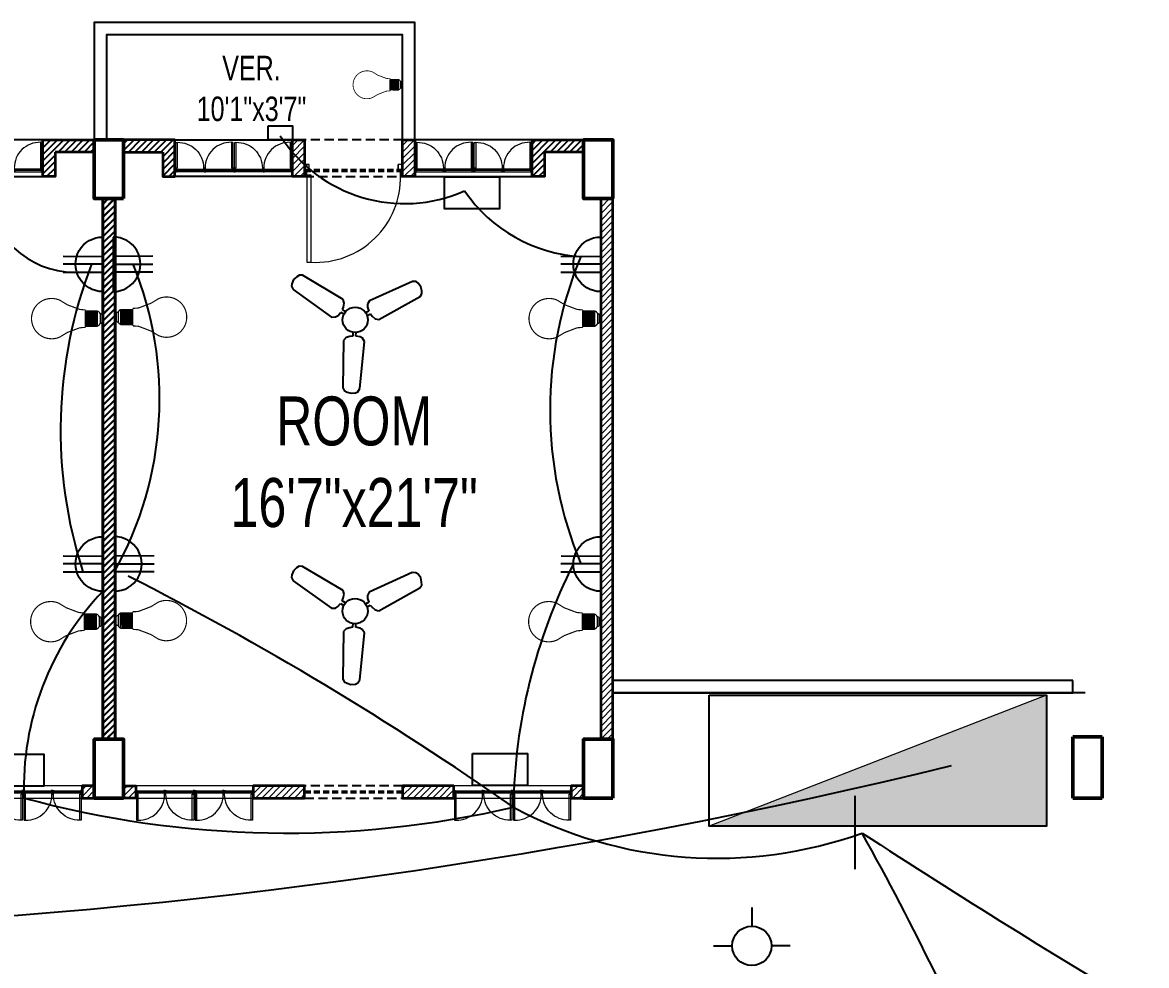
# Model space of a CAD drawing. Header units: inches. Extents: x -20263 to 10253, y -4567 to 3195.
# Drawn here: x -5101.4 to -4641.9, y -1176.7 to -791.2 of the extents above; entities that cross this region are included whole.
import ezdxf

# ---------------------------------------------------------------- set-up
doc = ezdxf.new("R2010")
doc.units = ezdxf.units.IN
doc.header["$MEASUREMENT"] = 0
doc.linetypes.add('ACAD_ISO02W100', pattern=[15, 12, -3])
doc.linetypes.add('DASHED2', pattern=[0.375, 0.25, -0.125])
for name, color, linetype, lineweight in [('A-TEXT', 7, 'Continuous', 5), ('ar-DOOR-WOOD', 44, 'Continuous', 0), ('column', 1, 'Continuous', 50), ('Main Wall', 250, 'Continuous', 13), ('WALL_SEC_', 170, 'Continuous', 25), ('walll', 7, 'Continuous', 30)]:
    doc.layers.add(name, color=color, linetype=linetype, lineweight=lineweight)
doc.layers.add('conduit', color=160, linetype='Continuous')
doc.layers.add('liveline', color=1, linetype='Continuous')
doc.layers.add('hatch brick', color=32, linetype='Continuous', lineweight=0, transparency=0.4)
doc.styles.add('SIMPLE', font='romantic.ttf')
pattern_1 = [(45, (-1503362.0648, -134073.2052), (-1.3258252147, 1.3258252147), [])]

# ---------------------------------------------------------------- blocks, each defined once
blk = doc.blocks.new('DOOR_45')
at = {"layer": 'ar-DOOR-WOOD'}
for p, q in [((-11008.75, 15426.44), (-11008.75, 15424.44)), ((-10968.75, 15426.44), (-11008.75, 15426.44)), ((-11008.75, 15424.44), (-10968.75, 15424.44)), ((-10968.75, 15427.44), (-10963.75, 15427.44)), ((-10968.75, 15427.44), (-10968.75, 15426.44)), ((-10968.75, 15424.44), (-10968.75, 15426.44)), ((-10968.75, 15426.44), (-10966.75, 15426.44)), ((-10966.75, 15426.44), (-10966.75, 15425.44)), ((-10966.75, 15425.44), (-10963.75, 15425.44)), ((-10963.75, 15427.44), (-10963.75, 15425.44)), ((-10968.75, 15382.44), (-10968.75, 15383.44)), ((-10968.75, 15383.44), (-10966.75, 15383.44)), ((-10966.75, 15384.44), (-10963.75, 15384.44)), ((-10966.75, 15383.44), (-10966.75, 15384.44)), ((-10963.75, 15382.44), (-10963.75, 15384.44)), ((-10968.75, 15382.44), (-10963.75, 15382.44))]:
    blk.add_line(p, q, dxfattribs=at)
for points in [[(-10968.75, 15426.44), (-11008.75, 15426.44), (-11008.75, 15424.44), (-10968.75, 15424.44)], [(-10963.75, 15427.44), (-10968.75, 15427.44), (-10968.75, 15426.44), (-10966.75, 15426.44), (-10966.75, 15425.44), (-10963.75, 15425.44)], [(-10968.75, 15383.44), (-10968.75, 15382.44), (-10963.75, 15382.44), (-10963.75, 15384.44), (-10966.75, 15384.44), (-10966.75, 15383.44)]]:
    blk.add_lwpolyline(points, close=True, dxfattribs=at)
blk.add_arc((-10969.89, 15422.35), 38.92, 176.9083, 271.677, dxfattribs=at)
blk = doc.blocks.new('DOOR_40')
at = {"layer": 'ar-DOOR-WOOD'}
for p, q in [((-11029.1, 15422.4), (-11024.1, 15422.4)), ((-11029.1, 15422.4), (-11029.1, 15421.4)), ((-11024.1, 15422.4), (-11024.1, 15420.4)), ((-11029.1, 15421.4), (-11064.1, 15421.4)), ((-11064.1, 15421.4), (-11064.1, 15419.4)), ((-11064.1, 15419.4), (-11029.1, 15419.4)), ((-11029.1, 15419.4), (-11029.1, 15421.4)), ((-11029.1, 15421.4), (-11027.1, 15421.4)), ((-11027.1, 15421.4), (-11027.1, 15420.4)), ((-11027.1, 15420.4), (-11024.1, 15420.4)), ((-11029.1, 15383.4), (-11027.1, 15383.4)), ((-11029.1, 15382.4), (-11029.1, 15383.4)), ((-11029.1, 15382.4), (-11024.1, 15382.4)), ((-11027.1, 15383.4), (-11027.1, 15384.4)), ((-11027.1, 15384.4), (-11024.1, 15384.4)), ((-11024.1, 15382.4), (-11024.1, 15384.4))]:
    blk.add_line(p, q, dxfattribs=at)
blk.add_arc((-11029.4, 15418.2), 34.8, 178.03, 270.3561, dxfattribs=at)
blk = doc.blocks.new('room 1')
h = blk.add_hatch()
h.set_pattern_fill('ANSI31', color=256, scale=15)
h.paths.add_polyline_path([(1498318.01, 133229.01), (1498318.01, 133219.01), (1498323.01, 133219.01), (1498323.01, 133234.01), (1498302.01, 133234.01), (1498302.01, 133229.01), (1498302.01, 133229.01)])
h = blk.add_hatch()
h.set_pattern_fill('ANSI31', color=256, scale=15)
h.paths.add_polyline_path([(1498474.01, 133229.01), (1498474.01, 133219.01), (1498469.01, 133219.01), (1498469.01, 133234.01), (1498490.01, 133234.01), (1498490.01, 133229.01), (1498490.01, 133229.01)])
at = {"layer": 'hatch brick'}
h = blk.add_hatch(dxfattribs=at)
h.set_pattern_fill('ANSI31', color=256, scale=15)
h.set_pattern_definition([(45, (69, 2), (-1.3258252147, 1.3258252147), [])])
h.paths.add_polyline_path([(1498376.01, 133234.01), (1498376.01, 133219.01), (1498376.01, 133219.01), (1498371.01, 133219.01), (1498371.01, 133234.01)])
h = blk.add_hatch(dxfattribs=at)
h.set_pattern_fill('ANSI31', color=256, scale=15)
h.set_pattern_definition([(45, (114, 2), (-1.3258252147, 1.3258252147), [])])
h.paths.add_polyline_path([(1498421.01, 133234.01), (1498421.01, 133219.01), (1498421.01, 133219.01), (1498416.01, 133219.01), (1498416.01, 133234.01)])
h = blk.add_hatch(dxfattribs=at)
h.set_pattern_fill('ANSI31', color=256, scale=15)
h.paths.add_polyline_path([(1498298.51, 132989.01), (1498293.51, 132989.01), (1498293.51, 133210.01), (1498298.51, 133210.01)])
h = blk.add_hatch(dxfattribs=at)
h.set_pattern_fill('ANSI31', color=256, scale=15)
h.paths.add_polyline_path([(1498493.51, 132989.01), (1498498.51, 132989.01), (1498498.51, 133210.01), (1498493.51, 133210.01)])
h = blk.add_hatch(dxfattribs=at)
h.set_pattern_fill('ANSI31', color=256, scale=15)
h.set_pattern_definition([(45, (-14.5, 0), (-1.3258252147, 1.3258252147), [])])
h.paths.add_polyline_path([(1498302.01, 132970.01), (1498307.01, 132970.01), (1498307.01, 132965.01), (1498302.01, 132965.01)])
h = blk.add_hatch(dxfattribs=at)
h.set_pattern_fill('ANSI31', color=256, scale=15)
h.set_pattern_definition([(45, (-5, -252), (-1.3258252147, 1.3258252147), [])])
h.paths.add_polyline_path([(1498376.01, 132970.01), (1498355.01, 132970.01), (1498355.01, 132965.01), (1498376.01, 132965.01)])
h = blk.add_hatch(dxfattribs=at)
h.set_pattern_fill('ANSI31', color=256, scale=15)
h.set_pattern_definition([(45, (1.2113, 4e-09), (-1.3258252147, 1.3258252147), [])])
h.paths.add_polyline_path([(1498437.01, 132970.01), (1498416.01, 132970.01), (1498416.01, 132965.01), (1498437.01, 132965.01)])
h = blk.add_hatch(dxfattribs=at)
h.set_pattern_fill('ANSI31', color=256, scale=15)
h.paths.add_polyline_path([(1498490.01, 132970.01), (1498485.01, 132970.01), (1498485.01, 132965.01), (1498490.01, 132965.01)])
for points in [[(1498323.01, 133234.01), (1498371.01, 133234.01), (1498371.01, 133219.01), (1498323.01, 133219.01)], [(1498469.01, 133234.01), (1498421.01, 133234.01), (1498421.01, 133219.01), (1498469.01, 133219.01)]]:
    blk.add_lwpolyline(points, close=True)
at = {"linetype": 'DASHED2', "ltscale": 15}
for points in [[(1498376.01, 133219.01), (1498416.01, 133219.01), (1498416.01, 133234.01), (1498376.01, 133234.01)], [(1498376.01, 132965.01), (1498416.01, 132965.01), (1498416.01, 132970.01), (1498376.01, 132970.01)]]:
    blk.add_lwpolyline(points, close=True, dxfattribs=at)
at = {"layer": 'Main Wall', "color": 1, "lineweight": 50}
for points in [[(1498302.01, 133210.01), (1498290.01, 133210.01), (1498290.01, 133234.01), (1498302.01, 133234.01), (1498302.01, 133210.01)], [(1498502.01, 133210.01), (1498490.01, 133210.01), (1498490.01, 133234.01), (1498502.01, 133234.01), (1498502.01, 133210.01)], [(1498302.01, 132965.01), (1498290.01, 132965.01), (1498290.01, 132989.01), (1498302.01, 132989.01), (1498302.01, 132965.01)], [(1498502.01, 132965.01), (1498490.01, 132965.01), (1498490.01, 132989.01), (1498502.01, 132989.01), (1498502.01, 132965.01)]]:
    blk.add_lwpolyline(points, dxfattribs=at)
at = {"layer": 'Main Wall', "lineweight": 35}
for points in [[(1498318.01, 133229.01), (1498318.01, 133219.01), (1498323.01, 133219.01), (1498323.01, 133234.01), (1498302.01, 133234.01), (1498302.01, 133229.01), (1498302.01, 133229.01), (1498302.01, 133229.01), (1498318.01, 133229.01)], [(1498474.01, 133229.01), (1498474.01, 133219.01), (1498469.01, 133219.01), (1498469.01, 133234.01), (1498490.01, 133234.01), (1498490.01, 133229.01), (1498490.01, 133229.01), (1498490.01, 133229.01), (1498474.01, 133229.01)], [(1498376.01, 132970.01), (1498376.01, 132970.01), (1498355.01, 132970.01), (1498355.01, 132965.01), (1498376.01, 132965.01), (1498376.01, 132970.01)]]:
    blk.add_lwpolyline(points, dxfattribs=at)
for points in [[(1498376.01, 133234.01), (1498376.01, 133219.01), (1498376.01, 133219.01), (1498376.01, 133219.01), (1498371.01, 133219.01), (1498371.01, 133234.01)], [(1498421.01, 133234.01), (1498421.01, 133219.01), (1498421.01, 133219.01), (1498421.01, 133219.01), (1498416.01, 133219.01), (1498416.01, 133234.01)], [(1498298.51, 132989.01), (1498293.51, 132989.01), (1498293.51, 133210.01), (1498298.51, 133210.01)], [(1498493.51, 132989.01), (1498498.51, 132989.01), (1498498.51, 133210.01), (1498493.51, 133210.01)], [(1498302.01, 132970.01), (1498307.01, 132970.01), (1498307.01, 132965.01), (1498302.01, 132965.01)], [(1498437.01, 132970.01), (1498416.01, 132970.01), (1498416.01, 132965.01), (1498437.01, 132965.01)], [(1498490.01, 132970.01), (1498485.01, 132970.01), (1498485.01, 132965.01), (1498490.01, 132965.01)]]:
    blk.add_lwpolyline(points, close=True, dxfattribs=at)
at = {"layer": 'Main Wall', "color": 150}
for points in [[(1498371.01, 133221.01), (1498323.61, 133221.01), (1498323.61, 133222.01), (1498371.01, 133222.01)], [(1498371.01, 133221.01), (1498323.61, 133221.01), (1498323.61, 133221.51), (1498371.01, 133221.51)], [(1498421.01, 133221.01), (1498468.41, 133221.01), (1498468.41, 133222.01), (1498421.01, 133222.01)], [(1498421.01, 133221.01), (1498468.41, 133221.01), (1498468.41, 133221.51), (1498421.01, 133221.51)], [(1498307.01, 132968.01), (1498354.41, 132968.01), (1498354.41, 132967.01), (1498307.01, 132967.01)], [(1498307.01, 132968.01), (1498354.41, 132968.01), (1498354.41, 132967.51), (1498307.01, 132967.51)], [(1498437.61, 132968.01), (1498484.41, 132968.01), (1498484.41, 132967.01), (1498437.61, 132967.01)], [(1498437.61, 132968.01), (1498484.41, 132968.01), (1498484.41, 132967.51), (1498437.61, 132967.51)]]:
    blk.add_lwpolyline(points, close=True, dxfattribs=at)
at = {"layer": 'Main Wall', "color": 150, "linetype": 'DASHED2', "ltscale": 10}
for points in [[(1498376.01, 133222.01), (1498416.01, 133222.01), (1498416.01, 133221.01), (1498376.01, 133221.01)], [(1498376.01, 133222.01), (1498416.01, 133222.01), (1498416.01, 133221.51), (1498376.01, 133221.51)], [(1498376.01, 132968.01), (1498416.01, 132968.01), (1498416.01, 132967.01), (1498376.01, 132967.01)], [(1498376.01, 132968.01), (1498416.01, 132968.01), (1498416.01, 132967.51), (1498376.01, 132967.51)]]:
    blk.add_lwpolyline(points, close=True, dxfattribs=at)
at = {"layer": 'Main Wall'}
for points in [[(1498307.01, 132965.01), (1498355.01, 132965.01), (1498355.01, 132970.01), (1498307.01, 132970.01)], [(1498437.01, 132965.01), (1498485.01, 132965.01), (1498485.01, 132970.01), (1498437.01, 132970.01)]]:
    blk.add_lwpolyline(points, close=True, dxfattribs=at)
at = {"layer": 'Main Wall', "extrusion": (0, 0, -1)}
for name, p, xscale, yscale, zscale, rotation in [('DOOR_40', (-1502949.75, 129913.77), 0.2999999999999545, 0.2999999999999545, -0.2999999999999545, 270), ('DOOR_40', (-1502973.75, 129913.77), 0.2999999999999545, 0.2999999999999545, -0.2999999999999545, 270), ('DOOR_40', (-1493818.28, 129913.77), -0.2999999999999545, 0.2999999999999545, -0.2999999999999545, 90), ('DOOR_40', (-1493842.28, 129913.77), -0.2999999999999545, 0.2999999999999545, -0.2999999999999545, 90), ('DOOR_45', (-1512089.3, 142969.57), -0.8888888888889142, 0.8888888888889142, -0.8888888888889142, 270), ('DOOR_45', (-1512089.3, 123219.46), 0.8888888888889142, 0.8888888888889142, -0.8888888888889142, 270), ('DOOR_40', (-1493704.28, 136275.25), 0.2999999999999545, 0.2999999999999545, -0.2999999999999545, 90), ('DOOR_40', (-1493728.28, 136275.25), 0.2999999999999545, 0.2999999999999545, -0.2999999999999545, 90), ('DOOR_40', (-1493834.28, 136275.25), 0.2999999999999545, 0.2999999999999545, -0.2999999999999545, 90), ('DOOR_40', (-1493858.28, 136275.25), 0.2999999999999545, 0.2999999999999545, -0.2999999999999545, 90)]:
    blk.add_blockref(name, p, dxfattribs=dict(at, xscale=xscale, yscale=yscale, zscale=zscale, rotation=rotation))
at = {"layer": 'Main Wall'}
for p, xscale, yscale, zscale, rotation in [((1493720.28, 129913.77), 0.2999999999999545, 0.2999999999999545, 0.2999999999999545, 270), ((1493744.28, 129913.77), 0.2999999999999545, 0.2999999999999545, 0.2999999999999545, 270), ((1503047.75, 129913.77), -0.2999999999999545, 0.2999999999999545, 0.2999999999999546, 90), ((1503071.75, 129913.77), -0.2999999999999545, 0.2999999999999545, 0.2999999999999546, 90), ((1502933.75, 136275.25), 0.2999999999999546, 0.2999999999999546, 0.2999999999999546, 90), ((1502957.75, 136275.25), 0.2999999999999546, 0.2999999999999546, 0.2999999999999546, 90), ((1503063.75, 136275.25), 0.2999999999999546, 0.2999999999999546, 0.2999999999999546, 90), ((1503087.75, 136275.25), 0.2999999999999546, 0.2999999999999546, 0.2999999999999546, 90)]:
    blk.add_blockref('DOOR_40', p, dxfattribs=dict(at, xscale=xscale, yscale=yscale, zscale=zscale, rotation=rotation))
blk = doc.blocks.new('LED')
for p, q in [((-11.6, -7.7), (11.7, -7.7)), ((-11.6, -11), (11.7, -9.6)), ((-11.6, -13.3), (11.7, -11.8)), ((-11.5, -15.5), (11.8, -14.1)), ((-11.3, -17.8), (11.9, -16.3)), ((-12.1, -25.6), (11.9, -25.6)), ((-11.2, -20), (12.1, -18.6)), ((-11.2, -22.2), (12.1, -20.8)), ((-11.2, -24.5), (12.1, -23.1))]:
    blk.add_line(p, q)
at = {"lineweight": 9}
blk.add_line((7.8, -3.1), (-7.8, -3.1), dxfattribs=at)
for points, const_width in [([(5.3, 0), (5.4, 0), (5.7, 0), (6.1, -0.1), (6.6, -0.3), (7, -0.6), (7.2, -0.9), (7.4, -1.2), (7.5, -1.5), (7.7, -2), (7.7, -2.5), (7.8, -3.1), (7.7, -2.5), (7.7, -2), (7.5, -1.5), (7.4, -1.2), (7.2, -0.9), (7, -0.6), (6.6, -0.3), (6.1, -0.1), (5.7, 0), (5.4, 0), (5.3, 0), (-5.3, 0), (-5.4, 0), (-5.5, 0), (-5.8, 0), (-6.1, -0.1), (-6.4, -0.2), (-6.7, -0.5), (-7, -0.7), (-7.3, -1.1), (-7.6, -1.7), (-7.7, -2.3), (-7.8, -3.1), (-7.8, -3.1), (-7.9, -3.2), (-8.1, -3.2), (-8.3, -3.3), (-8.9, -3.6), (-9.6, -4.1), (-10.3, -4.7), (-11, -5.4), (-11.2, -5.9), (-11.4, -6.4), (-11.6, -7), (-11.6, -7.7), (-12.2, -7.7), (-12.1, -26)], 2), ([(-5.3, 0), (-5.4, 0), (-5.5, 0), (-5.8, 0), (-6.1, -0.1), (-6.4, -0.2), (-6.7, -0.5), (-7, -0.7), (-7.3, -1.1), (-7.6, -1.7), (-7.7, -2.3), (-7.8, -3.1)], 1), ([(11.9, -26.1), (11.9, -7.7), (11.7, -7.7), (11.6, -7), (11.4, -6.4), (11.2, -5.9), (11, -5.4), (10.3, -4.7), (9.6, -4.1), (8.9, -3.6), (8.3, -3.3), (7.9, -3.2), (7.8, -3.1), (7.8, -3.1)], 2), ([(-0.1, -111.1), (-0.2, -111.1), (-1, -111.1), (-1.8, -111.1), (-2.6, -111.1), (-3.4, -111), (-4.2, -110.9), (-5, -110.8), (-5.8, -110.6), (-6.6, -110.5), (-7.4, -110.3), (-8.1, -110.1), (-8.9, -109.9), (-9.6, -109.7), (-10.4, -109.5), (-11.1, -109.2), (-11.8, -108.9), (-12.5, -108.7), (-13.2, -108.3), (-13.9, -108), (-14.6, -107.7), (-15.3, -107.3), (-16, -106.9), (-16.6, -106.6), (-17.3, -106.2), (-17.9, -105.7), (-18.5, -105.3), (-19.2, -104.8), (-19.8, -104.4), (-20.4, -103.9), (-20.9, -103.4), (-21.5, -102.9), (-22.1, -102.4), (-22.6, -101.9), (-23.1, -101.3), (-23.7, -100.8), (-24.2, -100.2), (-24.6, -99.6), (-25.1, -99), (-25.6, -98.4), (-26, -97.8), (-26.5, -97.2), (-26.9, -96.5), (-27.3, -95.9), (-27.7, -95.2), (-28.1, -94.6), (-28.4, -93.9), (-28.8, -93.2), (-29.1, -92.5), (-29.4, -91.8), (-29.7, -91.1), (-30, -90.4), (-30.2, -89.6), (-30.5, -88.9), (-30.7, -88.1), (-30.9, -87.4), (-31.1, -86.6), (-31.2, -85.9), (-31.4, -85.1), (-31.5, -84.3), (-31.6, -83.5), (-31.7, -82.7), (-31.8, -81.9), (-31.8, -81.1), (-31.9, -80.3), (-31.9, -79.5), (-31.9, -78.2), (-31.8, -77), (-31.7, -75.8), (-31.5, -74.6), (-31.3, -73.4), (-31.1, -72.2), (-30.8, -71.1), (-30.4, -69.9), (-30, -68.8), (-29.6, -67.7), (-29.2, -66.6), (-22.1, -55), (-14.6, -35.3), (-14.1, -29.7), (-14.1, -27.1), (-12.1, -25.6)], 1.8), ([(-0.1, -111.1), (0, -111.1), (0.8, -111.1), (1.6, -111.1), (2.5, -111.1), (3.3, -111), (4, -110.9), (4.8, -110.8), (5.6, -110.6), (6.4, -110.5), (7.2, -110.3), (7.9, -110.1), (8.7, -109.9), (9.4, -109.7), (10.2, -109.5), (10.9, -109.2), (11.6, -108.9), (12.3, -108.7), (13, -108.3), (13.7, -108), (14.4, -107.7), (15.1, -107.3), (15.8, -106.9), (16.4, -106.6), (17.1, -106.2), (17.7, -105.7), (18.3, -105.3), (19, -104.8), (19.6, -104.4), (20.2, -103.9), (20.7, -103.4), (21.3, -102.9), (21.9, -102.4), (22.4, -101.9), (22.9, -101.3), (23.5, -100.8), (24, -100.2), (24.5, -99.6), (24.9, -99), (25.4, -98.4), (25.8, -97.8), (26.3, -97.2), (26.7, -96.5), (27.1, -95.9), (27.5, -95.2), (27.9, -94.6), (28.2, -93.9), (28.6, -93.2), (28.9, -92.5), (29.2, -91.8), (29.5, -91.1), (29.8, -90.4), (30, -89.6), (30.3, -88.9), (30.5, -88.1), (30.7, -87.4), (30.9, -86.6), (31, -85.9), (31.2, -85.1), (31.3, -84.3), (31.4, -83.5), (31.5, -82.7), (31.6, -81.9), (31.6, -81.1), (31.7, -80.3), (31.7, -79.5), (31.7, -78.2), (31.6, -77), (31.5, -75.8), (31.3, -74.6), (31.1, -73.4), (30.9, -72.2), (30.6, -71.1), (30.2, -69.9), (29.9, -68.8), (29.4, -67.7), (29, -66.6), (21.9, -55), (14.4, -35.3), (13.9, -29.7), (13.9, -27.1), (11.9, -25.6)], 1.8)]:
    blk.add_lwpolyline(points, dxfattribs=dict(const_width=const_width))
at = {"color": 7, "lineweight": 20}
blk.add_open_spline([(-9.8, -25.6), (-9.8, -25.6), (9.4, -25.6), (9.4, -25.6)], degree=3, dxfattribs=at)
blk = doc.blocks.new('6')
at = {"color": 7}
for p, q in [((3268, -2243), (3260, -2275)), ((3260, -2275), (3351, -2687)), ((3285, -2228), (3268, -2243)), ((3322, -2211), (3285, -2228)), ((3359, -2211), (3322, -2211)), ((3387, -2215), (3359, -2211)), ((3407, -2236), (3387, -2215)), ((3533, -2638), (3407, -2236)), ((3351, -2687), (3378, -2709)), ((3468, -2701), (3489, -2690)), ((3477, -2735), (3468, -2701)), ((3489, -2690), (3518, -2669)), ((3518, -2669), (3533, -2638)), ((3378, -2709), (3403, -2714)), ((3403, -2714), (3440, -2709)), ((3440, -2709), (3450, -2742)), ((3699, -2804), (3666, -2816)), ((4101, -2931), (3699, -2804)), ((3594, -2888), (3628, -2897)), ((3635, -2869), (3601, -2861)), ((3628, -2897), (3627, -2922)), ((3649, -2835), (3635, -2869)), ((3666, -2816), (3649, -2835)), ((3291, -2913), (3005, -3223)), ((3325, -2910), (3291, -2913)), ((3357, -2925), (3325, -2910)), ((3378, -2938), (3357, -2925)), ((3403, -2913), (3378, -2938)), ((3399, -2958), (3423, -2933)), ((3422, -2988), (3399, -2958)), ((3429, -3011), (3422, -2988)), ((3627, -2922), (3631, -2958)), ((3631, -2958), (3650, -2985)), ((3650, -2985), (4061, -3078)), ((4124, -2954), (4101, -2931)), ((4129, -2976), (4124, -2954)), ((4125, -3016), (4129, -2976)), ((3113, -3331), (3424, -3046)), ((3424, -3046), (3429, -3011)), ((4061, -3078), (4089, -3071)), ((4089, -3071), (4107, -3048)), ((4107, -3048), (4125, -3016)), ((3005, -3223), (2997, -3251)), ((2997, -3251), (3008, -3278)), ((3008, -3278), (3026, -3309)), ((3026, -3309), (3059, -3333)), ((3059, -3333), (3081, -3340)), ((3081, -3340), (3113, -3331))]:
    blk.add_line(p, q, dxfattribs=at)
blk.add_circle((3491, -2846), 113, dxfattribs=at)
blk = doc.blocks.new('3 pin')
at = {"layer": 'WALL_SEC_', "color": 3, "lineweight": 25}
for p, q in [((10035.5, 6358.5), (10035.5, 6351.5)), ((10045.69, 6353.52), (10035.5, 6353.52)), ((10035.5, 6351.5), (10035.5, 6344.5)), ((10035.5, 6351.5), (10045.69, 6351.5)), ((10045.69, 6349.48), (10035.5, 6349.48))]:
    blk.add_line(p, q, dxfattribs=at)
blk.add_arc((10035.5, 6351.5), 7, 270, 90, dxfattribs=at)

msp = doc.modelspace()

# ---------------------------------------------------------------- hatches: boundary and pattern name
at = {"true_color": 0x000000}
h = msp.add_hatch(dxfattribs=at)
h.set_pattern_fill('ANSI31', color=18, scale=15)
h.set_pattern_definition(pattern_1)
h.paths.add_polyline_path([(-5044.052, -844.192), (-5044.052, -854.192), (-5039.052, -854.192), (-5039.052, -839.192), (-5060.052, -839.192), (-5060.052, -844.192), (-5060.052, -844.192)])
h = msp.add_hatch(dxfattribs=at)
h.set_pattern_fill('ANSI31', color=18, scale=15)
h.set_pattern_definition(pattern_1)
h.paths.add_polyline_path([(-4888.052, -844.192), (-4888.052, -854.192), (-4893.052, -854.192), (-4893.052, -839.192), (-4872.052, -839.192), (-4872.052, -844.192), (-4872.052, -844.192)])
at = {"layer": 'hatch brick', "true_color": 0x000000}
h = msp.add_hatch(dxfattribs=at)
h.set_pattern_fill('ANSI31', color=18, scale=15)
h.set_pattern_definition([(45, (-1503293.0648, -134071.2052), (-1.3258252147, 1.3258252147), [])])
h.paths.add_polyline_path([(-4986.052, -839.192), (-4986.052, -854.192), (-4986.052, -854.192), (-4991.052, -854.192), (-4991.052, -839.192)])
h = msp.add_hatch(dxfattribs=at)
h.set_pattern_fill('ANSI31', color=18, scale=15)
h.set_pattern_definition([(45, (-1503248.0648, -134071.2052), (-1.3258252147, 1.3258252147), [])])
h.paths.add_polyline_path([(-4941.052, -839.192), (-4941.052, -854.192), (-4941.052, -854.192), (-4946.052, -854.192), (-4946.052, -839.192)])
h = msp.add_hatch(dxfattribs=at)
h.set_pattern_fill('ANSI31', color=18, scale=15)
h.set_pattern_definition(pattern_1)
h.paths.add_polyline_path([(-5063.552, -1084.192), (-5068.552, -1084.192), (-5068.552, -863.192), (-5063.552, -863.192)])
h = msp.add_hatch(dxfattribs=at)
h.set_pattern_fill('ANSI31', color=18, scale=15)
h.set_pattern_definition([(45, (-1503358.5648, -134073.2052), (-1.3258252147, 1.3258252147), [])])
h.paths.add_polyline_path([(-4865.052, -1084.192), (-4860.052, -1084.192), (-4860.052, -863.192), (-4865.052, -863.192)])
h = msp.add_hatch(dxfattribs=at)
h.set_pattern_fill('ANSI31', color=18, scale=15)
h.set_pattern_definition([(45, (-1503376.5648, -134073.2052), (-1.3258252147, 1.3258252147), [])])
h.paths.add_polyline_path([(-5060.052, -1103.192), (-5055.052, -1103.192), (-5055.052, -1108.192), (-5060.052, -1108.192)])
h = msp.add_hatch(dxfattribs=at)
h.set_pattern_fill('ANSI31', color=18, scale=15)
h.set_pattern_definition([(45, (-1503367.0648, -134325.2052), (-1.3258252147, 1.3258252147), [])])
h.paths.add_polyline_path([(-4986.052, -1103.192), (-5007.052, -1103.192), (-5007.052, -1108.192), (-4986.052, -1108.192)])
h = msp.add_hatch(dxfattribs=at)
h.set_pattern_fill('ANSI31', color=18, scale=15)
h.set_pattern_definition([(45, (-1503360.8535, -134073.2052), (-1.3258252147, 1.3258252147), [])])
h.paths.add_polyline_path([(-4925.052, -1103.192), (-4946.052, -1103.192), (-4946.052, -1108.192), (-4925.052, -1108.192)])
h = msp.add_hatch(dxfattribs=at)
h.set_pattern_fill('ANSI31', color=18, scale=15)
h.set_pattern_definition(pattern_1)
h.paths.add_polyline_path([(-4872.052, -1103.192), (-4877.052, -1103.192), (-4877.052, -1108.192), (-4872.052, -1108.192)])
at = {"layer": 'walll', "linetype": 'ACAD_ISO02W100', "lineweight": 20}
h = msp.add_hatch(color=7, dxfattribs=at)
h.dxf.hatch_style = 1
h.paths.add_polyline_path([(-4682.784, -1119.709), (-4682.784, -1066.169), (-4820.754, -1119.709)])

# ---------------------------------------------------------------- linework, layer by layer
at = {"color": 18, "true_color": 0x000000}
for p, q in [((-4672.052, -1060.192), (-4860.052, -1060.192)), ((-4667.052, -1065.192), (-4860.052, -1065.192))]:
    msp.add_line(p, q, dxfattribs=at)
at = {"color": 7, "lineweight": 20}
msp.add_line((-4682.784, -1066.169), (-4820.754, -1119.709), dxfattribs=at)
at = {"color": 30, "true_color": 0xf8991e}
for p, q in [((-4803.271, -1152.905), (-4803.271, -1160.592)), ((-4818.993, -1168.626), (-4811.305, -1168.626)), ((-4787.55, -1168.626), (-4795.238, -1168.626))]:
    msp.add_line(p, q, dxfattribs=at)
at = {"color": 18, "true_color": 0x000000}
for points in [[(-4941.052, -839.192), (-4941.052, -791.192), (-5072.052, -791.192), (-5072.052, -839.192)], [(-4946.052, -839.192), (-4946.052, -796.192), (-5067.052, -796.192), (-5067.052, -839.192)]]:
    msp.add_lwpolyline(points, dxfattribs=at)
at = {"color": 116, "true_color": 0x136734}
for points in [[(-5001.01, -833.447), (-4991.052, -833.447), (-4991.052, -839.192), (-5001.01, -839.192)], [(-4928.941, -854.219), (-4906.434, -854.219), (-4906.434, -867.302), (-4928.941, -867.302)], [(-5115.179, -1090.236), (-5092.672, -1090.236), (-5092.672, -1103.319), (-5115.179, -1103.319)], [(-4917.48, -1089.96), (-4894.973, -1089.96), (-4894.973, -1103.043), (-4917.48, -1103.043)]]:
    msp.add_lwpolyline(points, close=True, dxfattribs=at)
at = {"color": 18, "true_color": 0x000000}
for points in [[(-5039.052, -839.192), (-4991.052, -839.192), (-4991.052, -854.192), (-5039.052, -854.192)], [(-4893.052, -839.192), (-4941.052, -839.192), (-4941.052, -854.192), (-4893.052, -854.192)], [(-4672.052, -1060.192), (-4860.052, -1060.192), (-4860.052, -1065.192), (-4672.052, -1065.192)]]:
    msp.add_lwpolyline(points, close=True, dxfattribs=at)
at = {"color": 18, "linetype": 'DASHED2', "ltscale": 15, "true_color": 0x000000}
for points in [[(-4986.052, -854.192), (-4946.052, -854.192), (-4946.052, -839.192), (-4986.052, -839.192)], [(-4986.052, -1108.192), (-4946.052, -1108.192), (-4946.052, -1103.192), (-4986.052, -1103.192)]]:
    msp.add_lwpolyline(points, close=True, dxfattribs=at)
at = {"color": 7, "lineweight": -3}
msp.add_lwpolyline([(-4820.754, -1066.169), (-4682.784, -1066.169), (-4682.784, -1119.709), (-4820.754, -1119.709)], close=True, dxfattribs=at)
at = {"color": 30, "true_color": 0xf8991e}
msp.add_circle((-4803.271, -1168.626), 8.034, dxfattribs=at)
at = {"color": 18, "true_color": 0x000000}
msp.add_arc((-5289.796, 1228.67), 2392.031, 260.939934, 283.740675, dxfattribs=at)
at = {"layer": 'column', "color": 18, "ltscale": 2000, "true_color": 0x000000}
for p, q in [((-4672.052, -1083.192), (-4660.052, -1083.192)), ((-4672.052, -1083.192), (-4672.052, -1108.192)), ((-4672.052, -1083.192), (-4660.052, -1083.192)), ((-4672.052, -1083.192), (-4672.052, -1108.192)), ((-4660.052, -1083.192), (-4660.052, -1108.192)), ((-4660.052, -1083.192), (-4660.052, -1108.192)), ((-4660.052, -1108.192), (-4672.052, -1108.192)), ((-4660.052, -1108.192), (-4672.052, -1108.192))]:
    msp.add_line(p, q, dxfattribs=at)
at = {"layer": 'conduit', "color": 18, "true_color": 0x000000}
for centre, radius, start, end in [((-4945.239, -804.839), 60.389, 212.74617, 294.00627), ((-5079.783, -857.061), 36.298, 188.62525, 274.89877), ((-4869.95, -825.601), 61.287, 214.14937, 266.99674), ((-4898.138, -957.797), 187.694, 158.83434, 197.97372), ((-5189.889, -945.027), 144.564, 330.72327, 22.367), ((-4722.388, -949.654), 163.348, 157.37099, 202.62901), ((-4672.45, -1115.565), 228.33, 153.16567, 179.09085), ((-5653.92, -2188.985), 1314.261, 55.035177, 63.044643), ((-4984.79, -1103.962), 116.039, 136.22637, 182.08918), ((-4993.304, -712.857), 409.677, 254.79495, 283.05671), ((-4817.57, -956.708), 176.116, 241.81556, 289.71092), ((-5877.563, -1743.112), 1279.919, 23.146109, 29.004602), ((-2940.983, 1668.433), 3330.391, 236.931732, 241.831057)]:
    msp.add_arc(centre, radius, start, end, dxfattribs=at)
at = {"layer": 'liveline'}
msp.add_line((-4761.101, -1107.282), (-4761.101, -1137.282), dxfattribs=at)
at = {"layer": 'Main Wall', "color": 1, "lineweight": 50}
for points in [[(-5060.052, -863.192), (-5072.052, -863.192), (-5072.052, -839.192), (-5060.052, -839.192), (-5060.052, -863.192)], [(-4860.052, -863.192), (-4872.052, -863.192), (-4872.052, -839.192), (-4860.052, -839.192), (-4860.052, -863.192)], [(-5060.052, -1108.192), (-5072.052, -1108.192), (-5072.052, -1084.192), (-5060.052, -1084.192), (-5060.052, -1108.192)], [(-4860.052, -1108.192), (-4872.052, -1108.192), (-4872.052, -1084.192), (-4860.052, -1084.192), (-4860.052, -1108.192)]]:
    msp.add_lwpolyline(points, dxfattribs=at)
at = {"layer": 'Main Wall', "color": 18, "lineweight": 35, "true_color": 0x000000}
for points in [[(-5044.052, -844.192), (-5044.052, -854.192), (-5039.052, -854.192), (-5039.052, -839.192), (-5060.052, -839.192), (-5060.052, -844.192), (-5060.052, -844.192), (-5060.052, -844.192), (-5044.052, -844.192)], [(-4888.052, -844.192), (-4888.052, -854.192), (-4893.052, -854.192), (-4893.052, -839.192), (-4872.052, -839.192), (-4872.052, -844.192), (-4872.052, -844.192), (-4872.052, -844.192), (-4888.052, -844.192)], [(-4986.052, -1103.192), (-4986.052, -1103.192), (-5007.052, -1103.192), (-5007.052, -1108.192), (-4986.052, -1108.192), (-4986.052, -1103.192)]]:
    msp.add_lwpolyline(points, dxfattribs=at)
for points in [[(-4986.052, -839.192), (-4986.052, -854.192), (-4986.052, -854.192), (-4986.052, -854.192), (-4991.052, -854.192), (-4991.052, -839.192)], [(-4941.052, -839.192), (-4941.052, -854.192), (-4941.052, -854.192), (-4941.052, -854.192), (-4946.052, -854.192), (-4946.052, -839.192)], [(-5063.552, -1084.192), (-5068.552, -1084.192), (-5068.552, -863.192), (-5063.552, -863.192)], [(-4865.052, -1084.192), (-4860.052, -1084.192), (-4860.052, -863.192), (-4865.052, -863.192)], [(-5060.052, -1103.192), (-5055.052, -1103.192), (-5055.052, -1108.192), (-5060.052, -1108.192)], [(-4925.052, -1103.192), (-4946.052, -1103.192), (-4946.052, -1108.192), (-4925.052, -1108.192)], [(-4872.052, -1103.192), (-4877.052, -1103.192), (-4877.052, -1108.192), (-4872.052, -1108.192)]]:
    msp.add_lwpolyline(points, close=True, dxfattribs=at)
at = {"layer": 'Main Wall', "color": 150}
for points in [[(-4991.052, -852.192), (-5038.452, -852.192), (-5038.452, -851.192), (-4991.052, -851.192)], [(-4991.052, -852.192), (-5038.452, -852.192), (-5038.452, -851.692), (-4991.052, -851.692)], [(-4941.052, -852.192), (-4893.652, -852.192), (-4893.652, -851.192), (-4941.052, -851.192)], [(-4941.052, -852.192), (-4893.652, -852.192), (-4893.652, -851.692), (-4941.052, -851.692)], [(-5055.052, -1105.192), (-5007.652, -1105.192), (-5007.652, -1106.192), (-5055.052, -1106.192)], [(-5055.052, -1105.192), (-5007.652, -1105.192), (-5007.652, -1105.692), (-5055.052, -1105.692)], [(-4924.452, -1105.192), (-4877.652, -1105.192), (-4877.652, -1106.192), (-4924.452, -1106.192)], [(-4924.452, -1105.192), (-4877.652, -1105.192), (-4877.652, -1105.692), (-4924.452, -1105.692)]]:
    msp.add_lwpolyline(points, close=True, dxfattribs=at)
at = {"layer": 'Main Wall', "color": 150, "linetype": 'DASHED2', "ltscale": 10}
for points in [[(-4986.052, -851.192), (-4946.052, -851.192), (-4946.052, -852.192), (-4986.052, -852.192)], [(-4986.052, -851.192), (-4946.052, -851.192), (-4946.052, -851.692), (-4986.052, -851.692)], [(-4986.052, -1105.192), (-4946.052, -1105.192), (-4946.052, -1106.192), (-4986.052, -1106.192)], [(-4986.052, -1105.192), (-4946.052, -1105.192), (-4946.052, -1105.692), (-4986.052, -1105.692)]]:
    msp.add_lwpolyline(points, close=True, dxfattribs=at)
at = {"layer": 'Main Wall', "color": 18, "true_color": 0x000000}
for points in [[(-5055.052, -1108.192), (-5007.052, -1108.192), (-5007.052, -1103.192), (-5055.052, -1103.192)], [(-4925.052, -1108.192), (-4877.052, -1108.192), (-4877.052, -1103.192), (-4925.052, -1103.192)]]:
    msp.add_lwpolyline(points, close=True, dxfattribs=at)

# ---------------------------------------------------------------- block references
at = {"color": 1}
for p, xscale, yscale, zscale, rotation in [((-4946.324, -816.641), -0.1793349189005943, 0.1793349189005943, 0.1793349189005943, 269.9999999998945), ((-5068.888, -912.218), -0.2590482185936613, 0.2590482185936613, 0.2590482185936613, 270), ((-5063.052, -911.607), 0.2590482185936613, 0.2590482185936613, 0.2590482185936613, 90), ((-4865.547, -912.218), -0.2590482185936613, 0.2590482185936613, 0.2590482185936613, 270), ((-5069.268, -1036.093), -0.2590482185936613, 0.2590482185936613, 0.2590482185936613, 270), ((-5063.121, -1035.649), 0.2590482185936613, 0.2590482185936613, 0.2590482185936613, 90), ((-4865.719, -1036.093), -0.2590482185936613, 0.2590482185936613, 0.2590482185936613, 270)]:
    msp.add_blockref('LED', p, dxfattribs=dict(at, xscale=xscale, yscale=yscale, zscale=zscale, rotation=rotation))
at = {"color": 18, "true_color": 0x000000, "extrusion": (0, 0, -1), "xscale": -1, "zscale": -1}
msp.add_blockref('room 1', (1503562.065, -134073.205), dxfattribs=at)
at = {"color": 40, "true_color": 0xf8d731, "xscale": 0.04578869434389712, "yscale": 0.04578869434389712, "zscale": 0.04578869434389712, "rotation": 41.8550425353075}
for p in [(-5171.394, -922.362), (-5171.457, -1041.386)]:
    msp.add_blockref('6', p, dxfattribs=at)
at = {"layer": 'Main Wall', "color": 18, "true_color": 0x000000, "extrusion": (0, 0, -1), "xscale": 0.2999999999999545, "yscale": 0.2999999999999545}
for p, zscale, rotation in [((412.318, -4159.432), -0.2999999999999545, 270), ((388.318, -4159.432), -0.2999999999999545, 270), ((314.318, -4159.432), -0.2999999999999546, 270), ((290.318, -4159.432), -0.2999999999999546, 270), ((9657.785, 2202.048), -0.2999999999999545, 90), ((9633.785, 2202.048), -0.2999999999999545, 90), ((9527.785, 2202.048), -0.2999999999999545, 90), ((9503.785, 2202.048), -0.2999999999999545, 90)]:
    msp.add_blockref('DOOR_40', p, dxfattribs=dict(at, zscale=zscale, rotation=rotation))
at = {"layer": 'Main Wall', "color": 18, "true_color": 0x000000}
for name, p, xscale, yscale, zscale, rotation in [('DOOR_40', (-9641.785, -4159.432), 0.2999999999999545, 0.2999999999999545, 0.2999999999999545, 270), ('DOOR_40', (-9617.785, -4159.432), 0.2999999999999545, 0.2999999999999545, 0.2999999999999545, 270), ('DOOR_40', (-9543.785, -4159.432), 0.2999999999999545, 0.2999999999999545, 0.2999999999999545, 270), ('DOOR_40', (-9519.785, -4159.432), 0.2999999999999545, 0.2999999999999545, 0.2999999999999545, 270), ('DOOR_45', (8727.233, 8896.363), 0.8888888888889142, 0.8888888888889142, 0.8888888888889142, 90), ('DOOR_40', (-428.318, 2202.048), 0.2999999999999546, 0.2999999999999546, 0.2999999999999546, 90), ('DOOR_40', (-404.318, 2202.048), 0.2999999999999546, 0.2999999999999546, 0.2999999999999546, 90), ('DOOR_40', (-298.318, 2202.048), 0.2999999999999546, 0.2999999999999546, 0.2999999999999546, 90), ('DOOR_40', (-274.318, 2202.048), 0.2999999999999546, 0.2999999999999546, 0.2999999999999546, 90)]:
    msp.add_blockref(name, p, dxfattribs=dict(at, xscale=xscale, yscale=yscale, zscale=zscale, rotation=rotation))
at = {"layer": 'WALL_SEC_', "color": 3, "lineweight": 18, "yscale": 1.593189739815701, "zscale": 1.593189739815701}
for p, xscale, rotation in [((10884.82, -11064.409), -1.593189739815701, 359.8018928796772), ((-21017.694, -11064.409), 1.593189739815701, 0.1981071203228082), ((11088.32, -11064.409), -1.593189739815701, 359.8018928796772), ((10884.832, -11186.899), -1.593189739815701, 359.8018928796772), ((-21017.174, -11186.878), 1.593189739815701, 0.1981071203228082), ((11088.332, -11186.899), -1.593189739815701, 359.8018928796772)]:
    msp.add_blockref('3 pin', p, dxfattribs=dict(at, xscale=xscale, rotation=rotation))

# ---------------------------------------------------------------- texts
at = {"layer": 'A-TEXT', "color": 18, "true_color": 0x000000, "attachment_point": 9, "style": 'SIMPLE'}
for s, insert, char_height, width in [('\\pxqc;{\\fSwis721 LtCn BT|b0|i0|c0|p34;VER.\\P10\'1"x3\'7"}', (-4971.052, -831.625), 10, 73.45933), ('\\pxqc;{\\fSwis721 LtCn BT|b0|i0|c0|p34;ROOM\\P16\'7"x21\'7"}', (-4892.361, -997.695), 20, 146.91866)]:
    msp.add_mtext(s, dxfattribs=dict(at, insert=insert, char_height=char_height, width=width))

doc.saveas('drawing.dxf')
